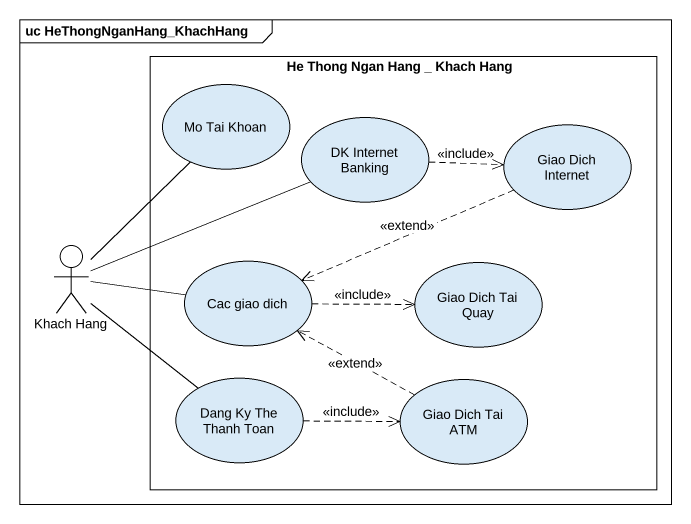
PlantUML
@startuml
mainframe uc HeThongNganHang_KhachHang
rectangle "He Thong Ngan Hang _ Khach Hang" as He_Thong_Ngan_Hang_Khach {
  usecase "Mo Tai Khoan" as Mo_Tai_Khoan
  usecase "DK Internet Banking" as DK_Internet_Banking
  usecase "Giao Dich Internet" as Giao_Dich_Internet
  usecase "Cac giao dich" as Cac_giao_dich
  usecase "Giao Dich Tai Quay" as Giao_Dich_Tai_Quay
  usecase "Dang Ky The Thanh Toan" as Dang_Ky_The_Thanh_Toan
  usecase "Giao Dich Tai ATM" as Giao_Dich_Tai_ATM
}
actor "Khach Hang" as Khach_Hang
DK_Internet_Banking .right.> Giao_Dich_Internet : <<include>>
Giao_Dich_Internet .left.> Cac_giao_dich : <<extend>>
Khach_Hang -up- Mo_Tai_Khoan
Khach_Hang -right- DK_Internet_Banking
Khach_Hang -right- Cac_giao_dich
Khach_Hang -- Dang_Ky_The_Thanh_Toan
Cac_giao_dich .right.> Giao_Dich_Tai_Quay : <<include>>
Dang_Ky_The_Thanh_Toan .right.> Giao_Dich_Tai_ATM : <<include>>
Giao_Dich_Tai_ATM .left.> Cac_giao_dich : <<extend>>
@enduml
